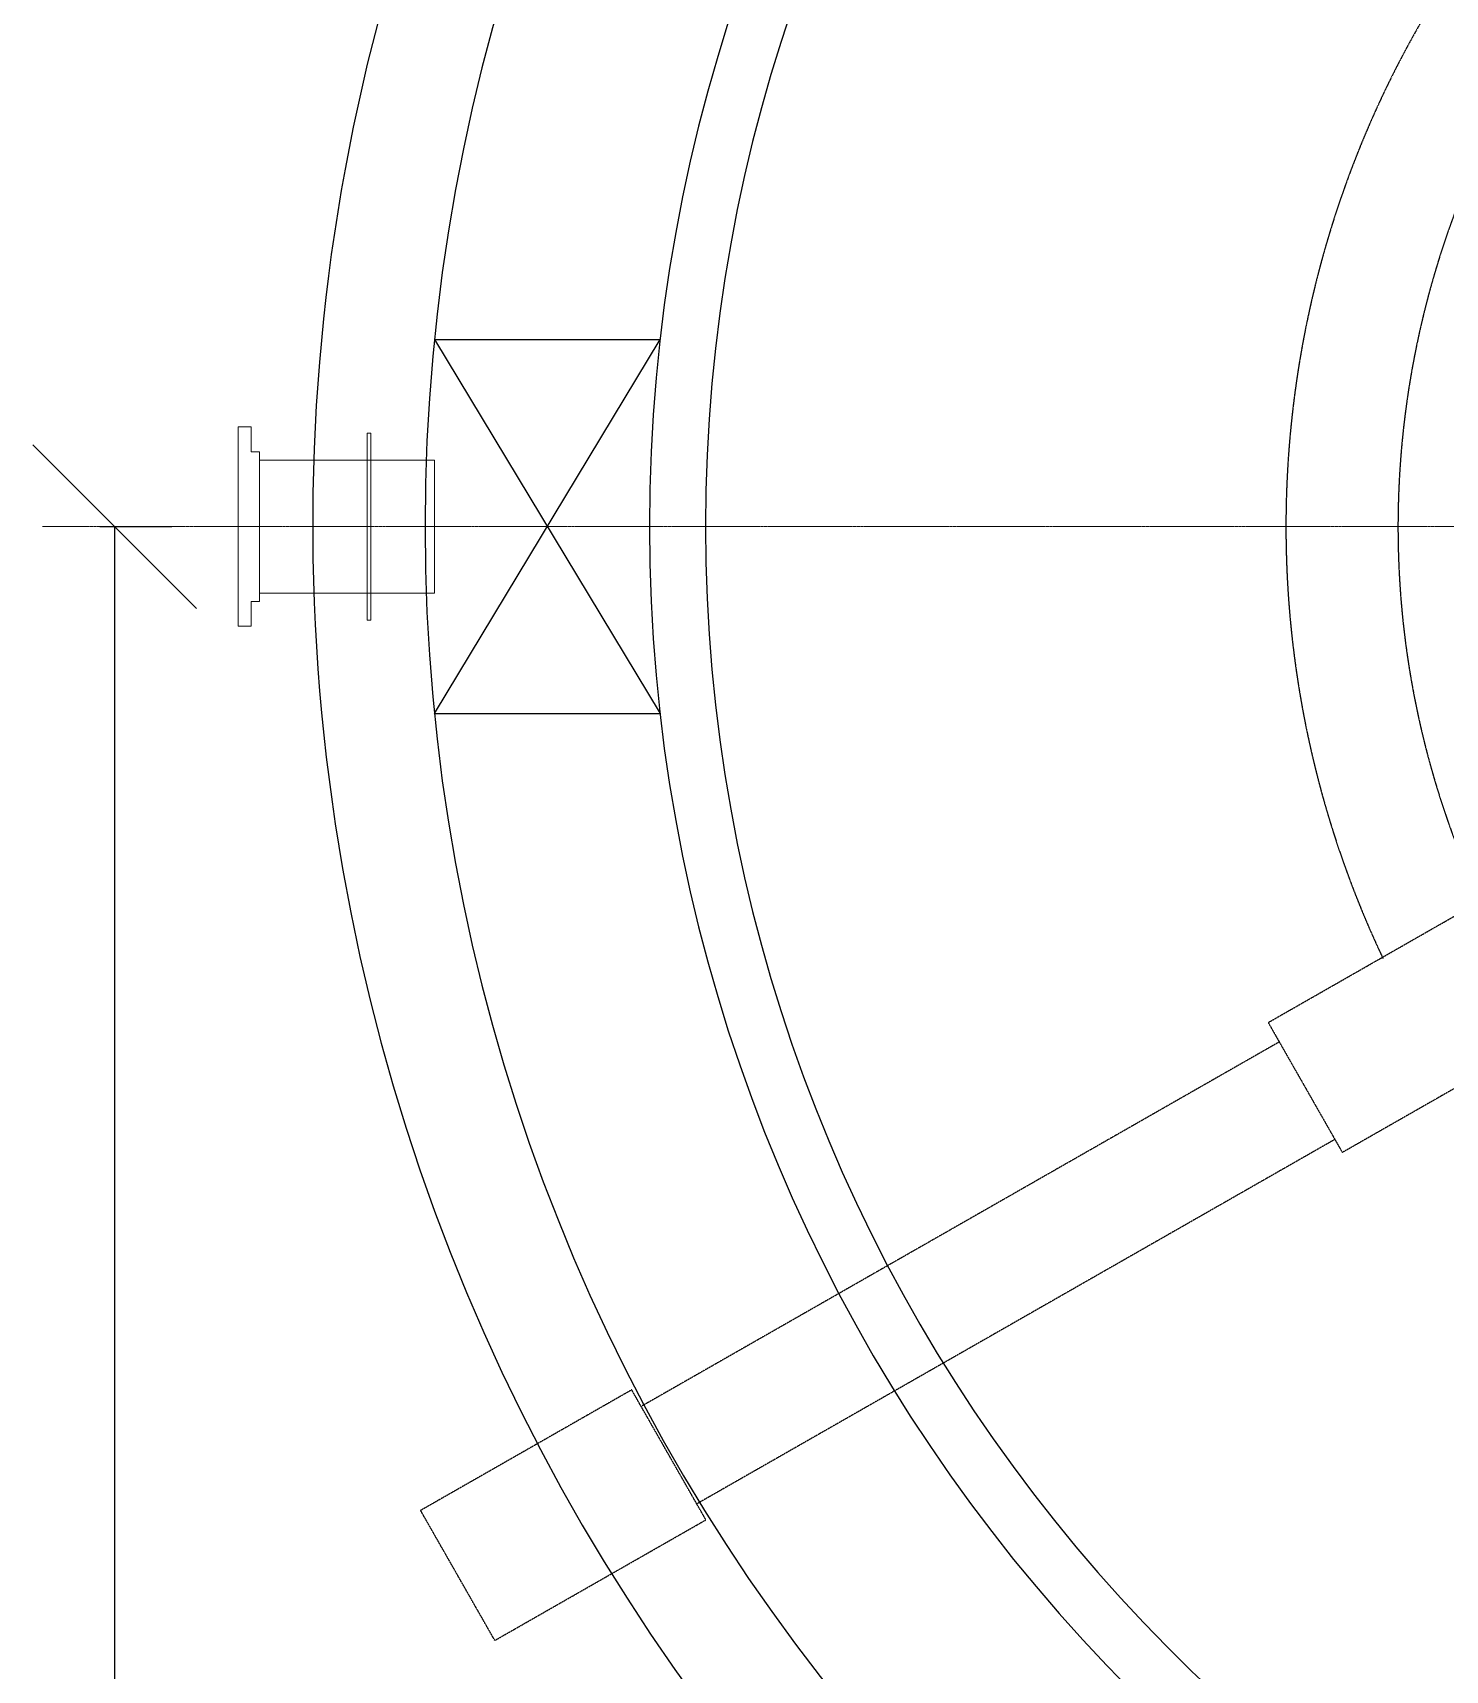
# Model space of a CAD drawing. Header units: inches. Extents: x 8618018 to 8935006, y 2431589 to 2567223.
# Drawn here: x 8653937 to 8657714, y 2498583 to 2502960 of the extents above; entities that cross this region are included whole.
import ezdxf

# ---------------------------------------------------------------- set-up
doc = ezdxf.new("R2010")
doc.units = ezdxf.units.IN
doc.header["$MEASUREMENT"] = 0
doc.linetypes.add('CENTER', pattern=[2, 1.25, -0.25, 0.25, -0.25])
doc.linetypes.add('HIDDEN', pattern=[0.375, 0.25, -0.125])
doc.layers.get('Defpoints').update_dxf_attribs({"color": 252})
doc.layers.add('Civil', color=252, linetype='Continuous')
for name, color, linetype, lineweight in [('CL', 252, 'CENTER', 5), ('DIM', 252, 'Continuous', 13), ('PUDDLE', 252, 'Continuous', 5)]:
    doc.layers.add(name, color=color, linetype=linetype, lineweight=lineweight)
doc.styles.add('ISOCPEUR', font='isocpeur.ttf')
doc.dimstyles.new('DIM', dxfattribs={"dimscale": 175, "dimtxt": 2.5, "dimasz": 2.5, "dimexe": 0.875, "dimexo": 0.875, "dimgap": 1, "dimtad": 1, "dimdec": 0, "dimzin": 9, "dimdsep": 46, "dimtxsty": 'ISOCPEUR', "dimblk": 'OBLIQUE', "dimcen": 0.09, "dimclrd": 256, "dimclre": 256, "dimclrt": 252, "dimadec": 0, "dimazin": 0, "dimtfac": 1, "dimtdec": 0, "dimtmove": 0, "dimatfit": 3, "dimfxl": 1, "dimtfill": 1, "dimtolj": 1, "dimtzin": 0, "dimarcsym": 0})

# ---------------------------------------------------------------- blocks, each defined once
blk = doc.blocks.new('14SO')
for p, q in [((-7.875, 1.38), (-7.875, 2.25)), ((-7.875, 2.25), (7.875, 2.25)), ((7.875, 1.38), (7.875, 2.25)), ((-7.875, 1.38), (-10.5, 1.38)), ((-10.5, 1.38), (-10.5, 0)), ((-10.5, 0), (10.5, 0)), ((10.5, 1.38), (7.875, 1.38)), ((10.5, 0), (10.5, 1.38))]:
    blk.add_line(p, q)
blk = doc.blocks.new('A$C2c255a77')
at = {"layer": 'Civil', "linetype": 'HIDDEN', "ltscale": 1.5}
for p, q in [((-2745.4, -1325.8), (-2181, -1003.5)), ((-2745.4, -1325.8), (-2547.1, -1673.2)), ((-1982.6, -1350.9), (-2547.1, -1673.2)), ((-2716.6, -1378.2), (-4420.7, -2351.3)), ((-2567.8, -1638.7), (-4272, -2611.8)), ((-4447.3, -2307.7), (-5011.8, -2630)), ((-4249, -2655.1), (-4447.3, -2307.7)), ((-4813.4, -2977.4), (-5011.8, -2630)), ((-4813.4, -2977.4), (-4249, -2655.1))]:
    blk.add_line(p, q, dxfattribs=at)
for radius, start, end in [(2397.9, 34.234, 204.7861), (2697.9, 139.3216, 205.3367)]:
    blk.add_arc((0, 0), radius, start, end, dxfattribs=at)
blk = doc.blocks.new('_Oblique')
at = {"color": 0, "linetype": 'ByBlock', "lineweight": -2}
blk.add_line((-0.5, -0.5), (0.5, 0.5), dxfattribs=at)
blk = doc.blocks.new('*D319')
at = {"layer": 'Defpoints', "color": 0, "transparency": 16777216}
for p in [(25882, 30300), (26074.7, 17800), (26169, 17800)]:
    blk.add_point(p, dxfattribs=at)
at = {"layer": 'DIM', "lineweight": -2, "transparency": 16777216}
for p, q in [((26035.2, 30300), (26227.8, 30300)), ((26074.7, 30300), (26074.7, 17800)), ((26015.9, 17800), (25921.6, 17800))]:
    blk.add_line(p, q, dxfattribs=at)
at = {"layer": 'DIM', "lineweight": -2, "transparency": 16777216, "xscale": 437.5, "yscale": 437.5, "zscale": 437.5}
for p, rotation in [((26074.7, 30300), 90), ((26074.7, 17800), 270)]:
    blk.add_blockref('_Oblique', p, dxfattribs=dict(at, rotation=rotation))
at = {"layer": 'DIM', "color": 252, "transparency": 16777216, "insert": (25681, 24050), "char_height": 437.5, "attachment_point": 5, "rotation": 90, "style": 'ISOCPEUR', "bg_fill": 3, "box_fill_scale": 1.1, "bg_fill_color": 256, "bg_fill_true_color": 13158600, "bg_fill_transparency": 0}
blk.add_mtext('\\A1;12500', dxfattribs=at)
blk = doc.blocks.new('GA CRM')
at = {"layer": 'Civil'}
for p, q in [((26930.1, 30800), (27533.5, 30800)), ((26930.1, 29800), (27533.5, 30800)), ((26930.1, 30800), (27533.5, 29800)), ((26930.1, 29800), (27533.5, 29800))]:
    blk.add_line(p, q, dxfattribs=at)
for radius, start, end in [(5300, 109.8539, 70.1461), (5000, 99.1706, 260.8294), (4400, 99.8142, 260.1858), (4250, 100.1642, 259.8358)]:
    blk.add_arc((31905, 30300), radius, start, end, dxfattribs=at)
at = {"layer": 'CL', "ltscale": 0.7}
blk.add_line((37464.4, 30300), (25882, 30300), dxfattribs=at)
at = {"layer": 'PUDDLE', "ltscale": 0.5}
for p, q in [((26462.2, 30477.8), (26930, 30477.8)), ((26930, 30477.8), (26930, 30122.2)), ((26462.2, 30122.2), (26930, 30122.2))]:
    blk.add_line(p, q, dxfattribs=at)
blk.add_lwpolyline([(26750, 30550), (26750, 30050), (26760, 30050), (26760, 30550)], close=True, dxfattribs=at)
blk.add_blockref('A$C2c255a77', (31905, 30300))
at = {"layer": 'PUDDLE', "ltscale": 0.5, "xscale": -25.4, "yscale": 25.4, "zscale": 25.4, "rotation": 270}
blk.add_blockref('14SO', (26405, 30300), dxfattribs=at)
at = {"layer": 'DIM'}
dim = blk.add_linear_dim(base=(26074.7, 17800), p1=(25882, 30300), p2=(26169, 17800), angle=90, dimstyle='DIM', override={"dimarcsym": 1}, dxfattribs=at)
dim.commit()
dim.dimension.update_dxf_attribs({"geometry": '*D319', "text_midpoint": (25681, 24050)})

msp = doc.modelspace()

# ---------------------------------------------------------------- block references
at = {"color": 252}
msp.add_blockref('GA CRM', (8628081, 2471340), dxfattribs=at)

doc.saveas('drawing.dxf')
